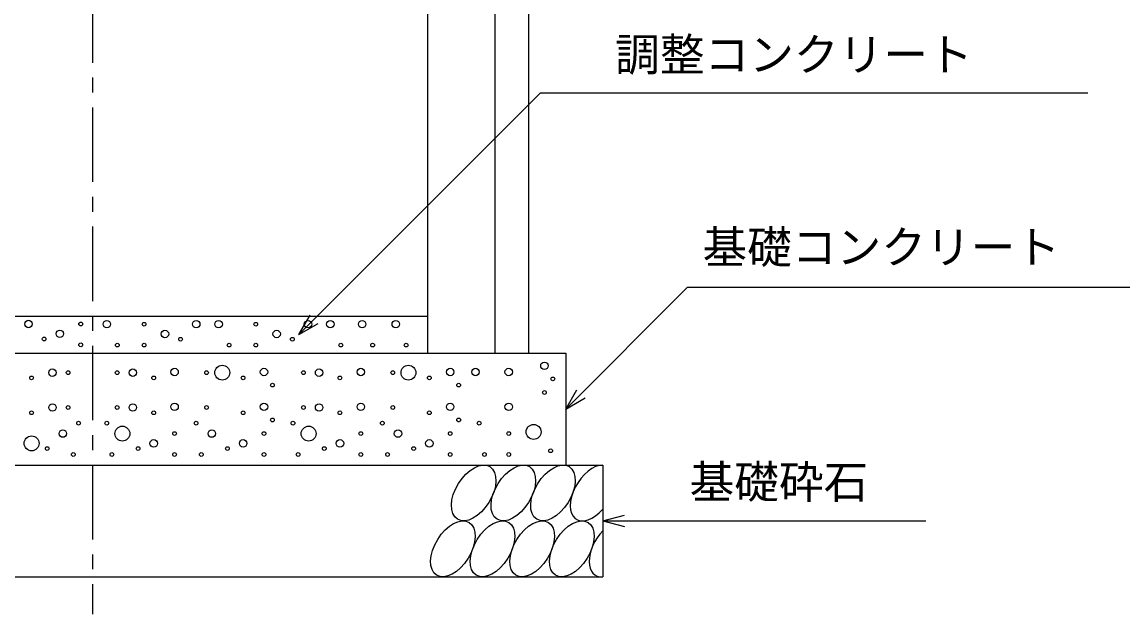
# Model space of a CAD drawing. Units: millimetres, scale not verified. Extents: x -16800 to 16800, y -5940 to 5940.
# Drawn here: x 3105 to 4582, y 2005 to 2799 of the extents above; entities that cross this region are included whole.
import ezdxf
from ezdxf.enums import TextEntityAlignment as Align

# ---------------------------------------------------------------- set-up
doc = ezdxf.new("R2010")
doc.units = ezdxf.units.MM
doc.header["$LTSCALE"] = 20
doc.linetypes.add('CHAIN1', pattern=[8, 5, -1, 1, -1])
for name, color, linetype, lineweight in [('0-0_DIM', 7, 'Continuous', 25), ('0-2_HATCH', 6, 'Continuous', 25), ('0-5_OUTLINE', 3, 'Continuous', 25)]:
    doc.layers.add(name, color=color, linetype=linetype, lineweight=lineweight)
doc.styles.add('ＭＳ ゴシック', font='')
doc.styles.get('ＭＳ ゴシック').set_extended_font_data('MS Gothic')

msp = doc.modelspace()

# ---------------------------------------------------------------- linework, layer by layer
at = {"layer": '0-0_DIM', "linetype": 'CHAIN1'}
msp.add_line((3200, 3324.66), (3200, 2004.66), dxfattribs=at)
at = {"layer": '0-0_DIM'}
for p, q in [((3476.92, 2379.66), (3801.38, 2704.13)), ((3801.38, 2704.13), (4535.73, 2704.13)), ((3998.65, 2443.32), (3835, 2279.66)), ((3998.65, 2443.32), (4645.53, 2443.32)), ((3476.92, 2379.66), (3491.92, 2405.64)), ((3476.92, 2379.66), (3502.9, 2394.66)), ((3835, 2279.66), (3850, 2305.64)), ((3835, 2279.66), (3860.98, 2294.66)), ((3885, 2129.66), (3913.98, 2137.43)), ((3885, 2129.66), (4318.31, 2129.66)), ((3885, 2129.66), (3913.98, 2121.9))]:
    msp.add_line(p, q, dxfattribs=at)
at = {"layer": '0-2_HATCH'}
for centre, radius in [((3113.88, 2393.97), 5), ((3183.97, 2393.97), 2.5), ((3219.13, 2393.69), 5), ((3269.04, 2393.69), 2.5), ((3339.13, 2393.69), 5), ((3369.13, 2393.69), 5), ((3419.04, 2393.69), 2.5), ((3489.13, 2393.69), 5), ((3519.13, 2393.69), 5), ((3561.87, 2393.69), 5), ((3606.87, 2393.69), 5), ((3155.93, 2380.84), 5), ((3297.08, 2380.56), 5), ((3447.08, 2380.56), 5), ((3134.9, 2373.84), 2.5), ((3183.97, 2365.96), 2.5), ((3233.15, 2365.68), 2.5), ((3269.04, 2365.68), 2.5), ((3318.11, 2373.56), 2.5), ((3383.15, 2365.68), 2.5), ((3419.04, 2365.68), 2.5), ((3468.11, 2373.56), 2.5), ((3533.15, 2365.68), 2.5), ((3575.89, 2365.68), 2.5), ((3620.89, 2365.68), 2.5), ((3146.04, 2328.64), 5), ((3253.96, 2328.64), 5), ((3310.03, 2329.52), 5), ((3373.96, 2328.64), 10), ((3430.03, 2329.52), 5), ((3503.96, 2328.64), 5), ((3560.03, 2329.52), 5), ((3623.96, 2328.64), 10), ((3680.03, 2329.52), 5), ((3713.9, 2329.52), 5), ((3758.55, 2329.52), 5), ((3806.46, 2337.88), 5), ((3118.01, 2321.64), 2.5), ((3167.07, 2328.64), 2.5), ((3232.93, 2328.64), 2.5), ((3281.99, 2321.64), 2.5), ((3352.93, 2328.64), 2.5), ((3401.99, 2321.64), 2.5), ((3482.93, 2328.64), 2.5), ((3531.99, 2321.64), 2.5), ((3602.93, 2328.64), 2.5), ((3651.99, 2321.64), 2.5), ((3817.8, 2320.31), 2.5), ((3441.37, 2311.95), 2.5), ((3691.37, 2311.95), 2.5), ((3806.46, 2301.98), 2.5), ((3118.01, 2274.84), 2.5), ((3146.04, 2281.84), 5), ((3167.07, 2281.84), 2.5), ((3232.93, 2281.84), 2.5), ((3253.96, 2281.84), 5), ((3281.99, 2274.84), 2.5), ((3310.03, 2282.72), 5), ((3352.93, 2281.84), 2.5), ((3401.99, 2274.84), 2.5), ((3430.03, 2282.72), 5), ((3482.93, 2281.84), 2.5), ((3503.96, 2281.84), 5), ((3531.99, 2274.84), 2.5), ((3560.03, 2282.72), 5), ((3602.93, 2281.84), 2.5), ((3651.99, 2274.84), 2.5), ((3680.03, 2282.72), 5), ((3758.55, 2282.72), 5), ((3181.09, 2260.83), 2.5), ((3218.91, 2260.83), 2.5), ((3338.91, 2260.83), 2.5), ((3441.37, 2265.15), 2.5), ((3468.91, 2260.83), 2.5), ((3588.91, 2260.83), 2.5), ((3691.37, 2265.15), 2.5), ((3718.91, 2260.83), 2.5), ((3160.06, 2246.82), 5), ((3239.94, 2246.82), 10), ((3310.03, 2246.82), 2.5), ((3359.94, 2246.82), 5), ((3430.03, 2246.82), 2.5), ((3489.94, 2246.82), 10), ((3560.03, 2246.82), 2.5), ((3609.94, 2246.82), 5), ((3680.03, 2246.82), 2.5), ((3758.55, 2246.82), 2.5), ((3791.95, 2249.13), 10), ((3118.01, 2233.69), 10), ((3281.99, 2233.69), 5), ((3401.99, 2233.69), 5), ((3531.99, 2233.69), 5), ((3651.99, 2233.69), 5), ((3139.03, 2226.69), 2.5), ((3174.08, 2218.81), 2.5), ((3225.92, 2218.81), 2.5), ((3260.97, 2226.69), 2.5), ((3310.03, 2218.81), 2.5), ((3345.92, 2218.81), 2.5), ((3380.97, 2226.69), 2.5), ((3430.03, 2218.81), 2.5), ((3475.92, 2218.81), 2.5), ((3510.97, 2226.69), 2.5), ((3560.03, 2218.81), 2.5), ((3595.92, 2218.81), 2.5), ((3630.97, 2226.69), 2.5), ((3680.03, 2218.81), 2.5), ((3725.92, 2218.81), 2.5), ((3758.55, 2218.81), 2.5), ((3814.83, 2223.79), 2.5)]:
    msp.add_circle(centre, radius, dxfattribs=at)
for centre in [(3711.51, 2167.14), (3764.72, 2167.14), (3817.93, 2167.14), (3683.63, 2092.15), (3736.84, 2092.15), (3790.04, 2092.15), (3843.25, 2092.15)]:
    msp.add_ellipse(centre, major_axis=(21.81, 35.31), ratio=0.5792, dxfattribs=at)
for centre, start_param, end_param in [((3871.14, 2167.14), 0.3357715, 4.4411806), ((3896.46, 2092.15), 1.2110787, 3.5658734)]:
    msp.add_ellipse(centre, major_axis=(21.81, 35.31), ratio=0.5792, start_param=start_param, end_param=end_param, dxfattribs=at)
at = {"layer": '0-5_OUTLINE'}
for p, q in [((3785, 3241.66), (3785, 2354.66)), ((3740, 3004.66), (3740, 2354.66)), ((3650, 2354.66), (3650, 2904.66)), ((2750, 2404.66), (3650, 2404.66)), ((2565, 2354.66), (3835, 2354.66)), ((3650, 2354.66), (3785, 2354.66)), ((3835, 2354.66), (3835, 2204.66)), ((2515, 2204.66), (3885, 2204.66)), ((3885, 2204.66), (3885, 2054.66)), ((2515, 2054.66), (3885, 2054.66))]:
    msp.add_line(p, q, dxfattribs=at)

# ---------------------------------------------------------------- texts
at = {"layer": '0-0_DIM', "style": 'ＭＳ ゴシック'}
for s, p in [('調整コンクリート', (3901.38, 2720.55)), ('基礎コンクリート', (4018.65, 2462.05)), ('基礎砕石', (4001.32, 2146.83))]:
    msp.add_text(s, height=43.99, dxfattribs=at).set_placement(p, align=Align.BOTTOM_LEFT)

doc.saveas('drawing.dxf')
